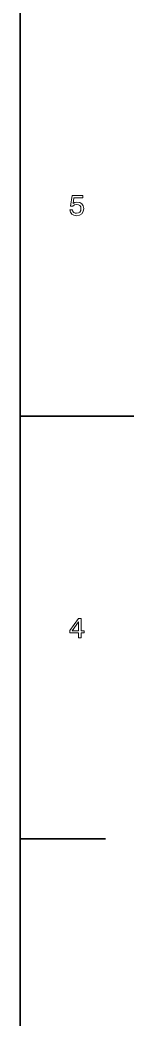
# Model space of a CAD drawing. Extents: x 0 to 841, y 0 to 594.
# Drawn here: x 821 to 841, y 191 to 366.5 of the extents above; entities that cross this region are included whole.
import ezdxf

# ---------------------------------------------------------------- set-up
doc = ezdxf.new("R2010")
doc.units = 0

msp = doc.modelspace()

# ---------------------------------------------------------------- linework, layer by layer
at = {"color": 7, "lineweight": 35}
for p, q in [((821, 20), (821, 574)), ((821, 297), (841, 297))]:
    msp.add_line(p, q, dxfattribs=at)
at = {"color": 7, "lineweight": 35, "ltscale": 0.375}
msp.add_line((821, 222.800003), (836, 222.800003), dxfattribs=at)
at = {"color": 7, "lineweight": 13}
for points in [[(829.749268, 333.179596), (829.860229, 332.766052), (830.107361, 332.443298), (830.470459, 332.241577), (830.934448, 332.165924), (831.443787, 332.256683), (831.842224, 332.503815), (832.09436, 332.897186), (832.190186, 333.40152), (832.104492, 333.870544), (831.862427, 334.238678), (831.484131, 334.475708), (830.994934, 334.561462), (830.616699, 334.500946), (830.324219, 334.334503), (830.465454, 335.277588), (831.998535, 335.277588), (831.998535, 335.691132), (830.127502, 335.691132), (829.850159, 333.835236), (830.253601, 333.835236), (830.546143, 334.072266), (830.919312, 334.15799), (831.242065, 334.102509), (831.489197, 333.941132), (831.645569, 333.694031), (831.700989, 333.376282), (831.645569, 333.058563), (831.484131, 332.811462), (831.237061, 332.655121), (830.919312, 332.59964), (830.652039, 332.634949), (830.445251, 332.750946), (830.293945, 332.932495), (830.218323, 333.179596)], [(831.277405, 258.066772), (831.731262, 258.066772), (831.731262, 258.934204), (832.23053, 258.934204), (832.23053, 259.337677), (831.731262, 259.337677), (831.731262, 261.491119), (831.272339, 261.491119), (829.739197, 259.378021), (829.739197, 258.934204), (831.277405, 258.934204)], [(830.162842, 259.337677), (831.277405, 260.906097), (831.277405, 259.337677)]]:
    msp.add_lwpolyline(points, close=True, dxfattribs=at)

doc.saveas('drawing.dxf')
